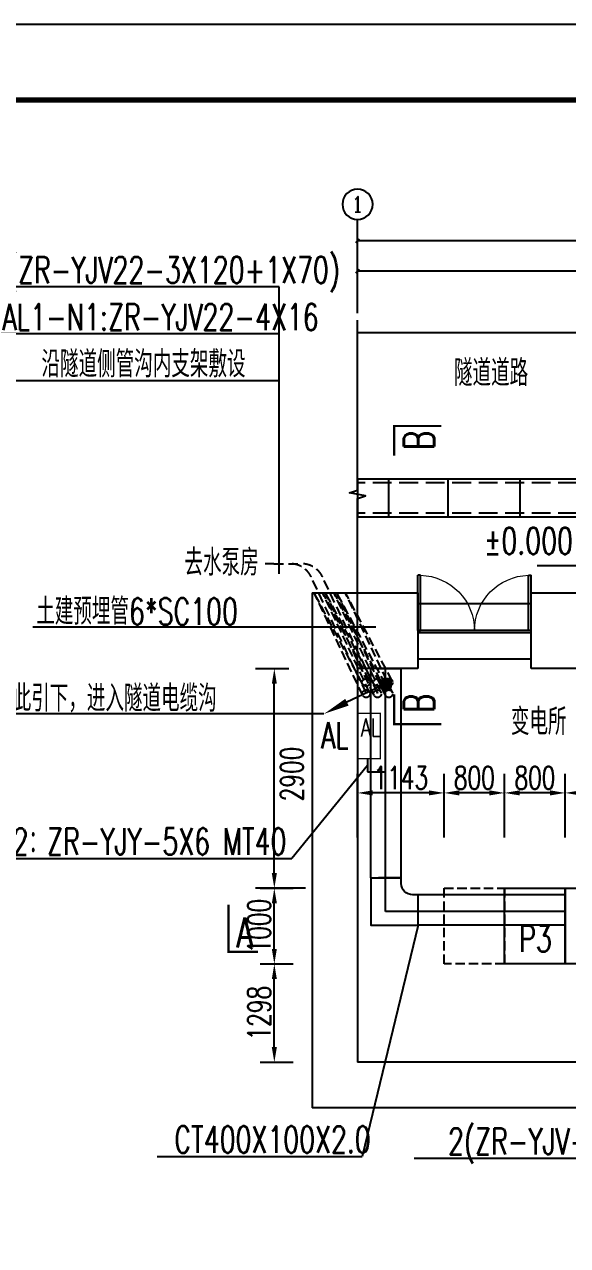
# Model space of a CAD drawing. Header units: millimetres. Extents: x 210068 to 672068, y -299976 to -107099.
# Drawn here: x 344811 to 351984, y -250919 to -234792 of the extents above; entities that cross this region are included whole.
import ezdxf
from ezdxf.enums import TextEntityAlignment as Align

# ---------------------------------------------------------------- set-up
doc = ezdxf.new("R2010")
doc.units = ezdxf.units.MM
doc.header["$LTSCALE"] = 1000
doc.header["$MEASUREMENT"] = 0
doc.linetypes.add('DASH', pattern=[0.35, 0.25, -0.1])
doc.linetypes.add('DASHED', pattern=[19.05, 12.7, -6.35])
for name, color, linetype in [('AXIS', 6, 'Continuous'), ('AXIS_TEXT', 7, 'Continuous'), ('DIM_ELEV', 3, 'Continuous'), ('DIM_LEAD', 3, 'Continuous'), ('E-BUSB', 150, 'Continuous'), ('E-CAPL-1', 7, 'Continuous'), ('E-SYST-DIM', 3, 'Continuous'), ('E-TEXT-PLAN', 7, 'Continuous'), ('E-TEXT-PLAN-DER', 7, 'Continuous'), ('electrical text', 3, 'Continuous'), ('QQ', 8, 'Continuous'), ('WALL', 9, 'Continuous'), ('建筑', 2, 'Continuous'), ('电气设备布置', 4, 'Continuous')]:
    doc.layers.add(name, color=color, linetype=linetype)
doc.styles.add('_TCH_AXIS', font='COMPLEX', dxfattribs={"bigfont": 'GBCBIG'})
doc.styles.add('COMPLEX', font='COMPLEX')
doc.styles.add('DIM_FONT', font='SIMPLEX', dxfattribs={"width": 0.7, "bigfont": 'GBCBIG'})
doc.styles.add('IDQSTYLE', font='simplex1.shx', dxfattribs={"width": 0.7, "bigfont": 'hztxt.shx'})
doc.styles.get("Standard").update_dxf_attribs({"font": 'simplex1.shx', "width": 0.7, "bigfont": 'HZTXT.shx'})
doc.dimstyles.new('DIMN50', dxfattribs={"dimscale": 0.5, "dimtxt": 300, "dimasz": 100, "dimexe": 250, "dimexo": 300, "dimgap": 150, "dimtad": 1, "dimdec": 0, "dimzin": 0, "dimdsep": 46, "dimtxsty": 'DIM_FONT', "dimblk": 'ARCHTICK', "dimcen": 0.09, "dimclrt": 7, "dimazin": 2, "dimtfac": 1, "dimtdec": 0, "dimtix": 1, "dimtmove": 2, "dimatfit": 3, "dimldrblk": 'ARCHTICK', "dimfxl": 0, "dimtolj": 1, "dimtzin": 0, "dimarcsym": 0})
doc.dimstyles.get("Standard").update_dxf_attribs({"dimscale": 100, "dimtxt": 3.5, "dimasz": 1, "dimexe": 2.5, "dimexo": 3, "dimgap": 1.5, "dimtad": 1, "dimdec": 0, "dimzin": 0, "dimdsep": 46, "dimtxsty": 'Standard', "dimcen": 0.09, "dimadec": 0, "dimazin": 0, "dimtfac": 1, "dimtdec": 0, "dimtix": 1, "dimtmove": 2, "dimatfit": 3, "dimfxl": 0, "dimtolj": 1, "dimtzin": 0, "dimarcsym": 0})

# ---------------------------------------------------------------- blocks, each defined once
blk = doc.blocks.new('*D134')
at = {"layer": 'Defpoints', "color": 0}
for p in [(351953, -244941), (351953, -245829), (352753, -245829)]:
    blk.add_point(p, dxfattribs=at)
at = {"layer": 'electrical text', "color": 0, "lineweight": -2}
for p, q in [((351953, -245529), (351953, -244691)), ((352753, -245529), (352753, -244691))]:
    blk.add_line(p, q, dxfattribs=at)
at = {"layer": 'electrical text', "lineweight": -2}
blk.add_line((352553, -244941), (352153, -244941), dxfattribs=at)
at = {"layer": 'electrical text'}
for points in [[(352153, -244907), (352153, -244974), (351953, -244941)], [(352553, -244907), (352553, -244974), (352753, -244941)]]:
    blk.add_solid(points, dxfattribs=at)
at = {"layer": 'electrical text', "color": 0, "insert": (352353, -244741), "char_height": 300, "attachment_point": 5}
blk.add_mtext('\\A1;800', dxfattribs=at)
blk = doc.blocks.new('*D135')
at = {"layer": 'Defpoints', "color": 0}
for p in [(351153, -244941), (351153, -245829), (351953, -245829)]:
    blk.add_point(p, dxfattribs=at)
at = {"layer": 'electrical text', "color": 0, "lineweight": -2}
for p, q in [((351153, -245529), (351153, -244691)), ((351953, -245529), (351953, -244691))]:
    blk.add_line(p, q, dxfattribs=at)
at = {"layer": 'electrical text', "lineweight": -2}
blk.add_line((351753, -244941), (351353, -244941), dxfattribs=at)
at = {"layer": 'electrical text'}
for points in [[(351353, -244907), (351353, -244974), (351153, -244941)], [(351753, -244907), (351753, -244974), (351953, -244941)]]:
    blk.add_solid(points, dxfattribs=at)
at = {"layer": 'electrical text', "color": 0, "insert": (351553, -244741), "char_height": 300, "attachment_point": 5}
blk.add_mtext('\\A1;800', dxfattribs=at)
blk = doc.blocks.new('*D136')
at = {"layer": 'Defpoints', "color": 0}
for p in [(350353, -244941), (350353, -245829), (351153, -245829)]:
    blk.add_point(p, dxfattribs=at)
at = {"layer": 'electrical text', "color": 0, "lineweight": -2}
for p, q in [((350353, -245529), (350353, -244691)), ((351153, -245529), (351153, -244691))]:
    blk.add_line(p, q, dxfattribs=at)
at = {"layer": 'electrical text', "lineweight": -2}
blk.add_line((350953, -244941), (350553, -244941), dxfattribs=at)
at = {"layer": 'electrical text'}
for points in [[(350553, -244907), (350553, -244974), (350353, -244941)], [(350953, -244907), (350953, -244974), (351153, -244941)]]:
    blk.add_solid(points, dxfattribs=at)
at = {"layer": 'electrical text', "color": 0, "insert": (350753, -244741), "char_height": 300, "attachment_point": 5}
blk.add_mtext('\\A1;800', dxfattribs=at)
blk = doc.blocks.new('*D137')
at = {"layer": 'Defpoints', "color": 0}
for p in [(347626, -246200), (348111, -246200), (347626, -247200)]:
    blk.add_point(p, dxfattribs=at)
at = {"layer": 'electrical text', "color": 0, "lineweight": -2}
for p, q in [((347926, -246200), (348361, -246200)), ((347926, -247200), (348361, -247200))]:
    blk.add_line(p, q, dxfattribs=at)
at = {"layer": 'electrical text', "lineweight": -2}
blk.add_line((348111, -247000), (348111, -246400), dxfattribs=at)
at = {"layer": 'electrical text'}
for points in [[(348078, -246400), (348145, -246400), (348111, -246200)], [(348078, -247000), (348145, -247000), (348111, -247200)]]:
    blk.add_solid(points, dxfattribs=at)
at = {"layer": 'electrical text', "color": 0, "insert": (347911, -246700), "char_height": 300, "attachment_point": 5, "rotation": 90}
blk.add_mtext('\\A1;1000', dxfattribs=at)
blk = doc.blocks.new('*D138')
at = {"layer": 'Defpoints', "color": 0}
for p in [(348111, -243300), (348601, -243300), (348822, -246200)]:
    blk.add_point(p, dxfattribs=at)
at = {"layer": 'electrical text', "color": 0, "lineweight": -2}
for p, q in [((348301, -243300), (347861, -243300)), ((348522, -246200), (347861, -246200))]:
    blk.add_line(p, q, dxfattribs=at)
at = {"layer": 'electrical text', "lineweight": -2}
blk.add_line((348111, -246000), (348111, -243500), dxfattribs=at)
at = {"layer": 'electrical text'}
for points in [[(348078, -243500), (348145, -243500), (348111, -243300)], [(348078, -246000), (348145, -246000), (348111, -246200)]]:
    blk.add_solid(points, dxfattribs=at)
at = {"layer": 'electrical text', "color": 0, "insert": (348341, -244691), "char_height": 300, "attachment_point": 5, "rotation": 90}
blk.add_mtext('\\A1;2900', dxfattribs=at)
blk = doc.blocks.new('HC001529')
at = {"color": 0, "linetype": 'Continuous', "const_width": 0.3}
blk.add_lwpolyline([(5, 2.5), (-5, 2.5), (-5, -2.5), (5, -2.5)], close=True, dxfattribs=at)
at = {"color": 0, "style": 'IDQSTYLE', "width": 0.7}
blk.add_attdef('AL', (-1.46, -1.25), '', height=2.5, dxfattribs=at)
at = {"layer": 'E-TEXT-PLAN-DER', "color": 0, "style": 'IDQSTYLE', "width": 0.7}
blk.add_attdef('PSFHATT', (7, -2.5), '', height=2.5, dxfattribs=at)
blk = doc.blocks.new('*D162')
at = {"layer": 'Defpoints', "color": 0}
for p in [(347626, -247200), (348111, -247200), (347626, -248498)]:
    blk.add_point(p, dxfattribs=at)
at = {"layer": 'electrical text', "color": 0, "lineweight": -2}
for p, q in [((347926, -247200), (348361, -247200)), ((347926, -248498), (348361, -248498))]:
    blk.add_line(p, q, dxfattribs=at)
at = {"layer": 'electrical text', "lineweight": -2}
blk.add_line((348111, -248298), (348111, -247400), dxfattribs=at)
at = {"layer": 'electrical text'}
for points in [[(348078, -247400), (348145, -247400), (348111, -247200)], [(348078, -248298), (348145, -248298), (348111, -248498)]]:
    blk.add_solid(points, dxfattribs=at)
at = {"layer": 'electrical text', "color": 0, "insert": (347911, -247849), "char_height": 300, "attachment_point": 5, "rotation": 90}
blk.add_mtext('\\A1;1298', dxfattribs=at)
blk = doc.blocks.new('*D163')
at = {"layer": 'Defpoints', "color": 0}
for p in [(349210, -244941), (349210, -245829), (350353, -245829)]:
    blk.add_point(p, dxfattribs=at)
at = {"layer": 'electrical text', "color": 0, "lineweight": -2}
for p, q in [((349210, -245529), (349210, -244691)), ((350353, -245529), (350353, -244691))]:
    blk.add_line(p, q, dxfattribs=at)
at = {"layer": 'electrical text', "lineweight": -2}
blk.add_line((350153, -244941), (349410, -244941), dxfattribs=at)
at = {"layer": 'electrical text'}
for points in [[(349410, -244907), (349410, -244974), (349210, -244941)], [(350153, -244907), (350153, -244974), (350353, -244941)]]:
    blk.add_solid(points, dxfattribs=at)
at = {"layer": 'electrical text', "color": 0, "insert": (349782, -244741), "char_height": 300, "attachment_point": 5}
blk.add_mtext('\\A1;1143', dxfattribs=at)
blk = doc.blocks.new('_ArchTick')
at = {"color": 0, "linetype": 'ByBlock', "const_width": 0.4}
blk.add_lwpolyline([(-0.5, -0.5), (0.5, 0.5)], dxfattribs=at)
blk = doc.blocks.new('*D98')
at = {"layer": 'AXIS', "color": 0, "lineweight": -2}
for p, q in [((349210, -238457), (349210, -237925)), ((359210, -238457), (359210, -237925)), ((359210, -238050), (349210, -238050))]:
    blk.add_line(p, q, dxfattribs=at)
at = {"layer": 'Defpoints', "color": 0}
for p in [(349210, -238050), (349210, -238607), (359210, -238607)]:
    blk.add_point(p, dxfattribs=at)
at = {"layer": 'AXIS', "color": 0, "lineweight": -2, "xscale": 50, "yscale": 50, "zscale": 50, "rotation": 180}
blk.add_blockref('_ArchTick', (349210, -238050), dxfattribs=at)
at = {"layer": 'AXIS', "color": 0, "lineweight": -2, "xscale": 50, "yscale": 50, "zscale": 50}
blk.add_blockref('_ArchTick', (359210, -238050), dxfattribs=at)
at = {"layer": 'AXIS', "color": 7, "insert": (354210, -237900), "char_height": 150, "attachment_point": 5, "style": 'DIM_FONT'}
blk.add_mtext('\\A1;10000', dxfattribs=at)
blk = doc.blocks.new('*D101')
at = {"layer": 'AXIS', "color": 0, "lineweight": -2}
for p, q in [((349210, -238307), (349210, -237525)), ((371110, -238307), (371110, -237525)), ((371110, -237650), (349210, -237650))]:
    blk.add_line(p, q, dxfattribs=at)
at = {"layer": 'Defpoints', "color": 0}
for p in [(349210, -237650), (349210, -238457), (371110, -238457)]:
    blk.add_point(p, dxfattribs=at)
at = {"layer": 'AXIS', "color": 0, "lineweight": -2, "xscale": 50, "yscale": 50, "zscale": 50, "rotation": 180}
blk.add_blockref('_ArchTick', (349210, -237650), dxfattribs=at)
at = {"layer": 'AXIS', "color": 0, "lineweight": -2, "xscale": 50, "yscale": 50, "zscale": 50}
blk.add_blockref('_ArchTick', (371110, -237650), dxfattribs=at)
at = {"layer": 'AXIS', "color": 7, "insert": (360160, -237500), "char_height": 150, "attachment_point": 5, "style": 'DIM_FONT'}
blk.add_mtext('\\A1;21900', dxfattribs=at)
blk = doc.blocks.new('_AXISO')
blk.add_circle((0, 0), 0.5)
at = {"layer": 'AXIS_TEXT', "style": 'COMPLEX', "width": 1.041667}
blk.add_attdef('A', text='', height=0.56, dxfattribs=at).set_placement((-0.25, -0.28), (0.25, -0.28), align=Align.FIT)
blk = doc.blocks.new('*X18')
at = {"color": 0, "linetype": 'Continuous'}
for p, q in [((192.59, 446.72), (193.87, 448.01)), ((192.65, 446.36), (194.23, 447.94)), ((192.69, 447.24), (193.35, 447.91)), ((192.79, 446.07), (194.52, 447.8)), ((192.98, 445.84), (194.75, 447.61)), ((193.23, 445.66), (194.93, 447.37)), ((193.53, 445.54), (195.05, 447.06)), ((193.92, 445.51), (195.08, 446.67)), ((194.61, 445.77), (194.82, 445.99))]:
    blk.add_line(p, q, dxfattribs=at)
blk = doc.blocks.new('HC000750')
at = {"color": 0, "linetype": 'Continuous'}
blk.add_line((0, -0.06), (-3.11, -3.23), dxfattribs=at)
blk.add_lwpolyline([(-3.11, -3.23, 0.8, 0, 0), (-5.06, -5.12, 0, 0, 0)], format="xyseb", dxfattribs=at)
blk.add_circle((0, 0), 0.625, dxfattribs=at)
at = {"color": 0, "linetype": 'Continuous', "xscale": 0.5, "yscale": 0.5, "zscale": 0.5}
blk.add_blockref('*X18', (-96.92, -223.38), dxfattribs=at)
at = {"layer": 'E-TEXT-PLAN-DER', "color": 0, "style": 'IDQSTYLE', "width": 0.7}
blk.add_attdef('PSFHATT', (2.63, -5.12), '', height=2.5, dxfattribs=at)
blk = doc.blocks.new('A$C4E6C0036')
at = {"layer": 'E-TEXT-PLAN', "color": 4, "xscale": 320, "yscale": 320, "zscale": 320}
blk.add_blockref('HC000750', (1618, 1638), dxfattribs=at)

msp = doc.modelspace()

# ---------------------------------------------------------------- linework, layer by layer
at = {"color": 8, "extrusion": (0, 0, -1)}
for p, q in [((350005.1, -242797.8), (350005.1, -242066.6)), ((350042.6, -242066.6), (350005.1, -242066.6)), ((350042.6, -242797.8), (350042.6, -242066.6)), ((351467.6, -242797.8), (351467.6, -242066.6)), ((351467.6, -242066.6), (351505.1, -242066.6)), ((351505.1, -242797.8), (351505.1, -242066.6)), ((350005.1, -242797.8), (350042.6, -242797.8)), ((351505.1, -242797.8), (351467.6, -242797.8))]:
    msp.add_line(p, q, dxfattribs=at)
for p, q in [((351510.1, -242443), (350010.1, -242443)), ((351505.1, -242797.8), (350005.1, -242797.8)), ((351505.1, -242827.8), (350005.1, -242827.8)), ((351510.1, -243173), (350010.1, -243173))]:
    msp.add_line(p, q)
msp.add_lwpolyline([(378068.5, -264491.9), (378068.5, -234791.9), (336068.5, -234791.9), (336068.5, -264491.9)], close=True)
at = {"const_width": 70}
msp.add_lwpolyline([(377068.5, -235791.9), (339068.5, -235791.9), (339068.5, -263491.9), (377068.5, -263491.9), (377068.5, -235791.9)], dxfattribs=at)
at = {"color": 8, "lineweight": 13, "extrusion": (0, 0, -1)}
for centre, start, end in [((-350023.9, -242797.8), 91.46928, 180), ((-351486.4, -242797.8), 0, 88.53072)]:
    msp.add_arc(centre, 731.2, start, end, dxfattribs=at)
at = {"layer": 'AXIS'}
msp.add_line((349210.1, -238607.2), (349210.1, -237367.6), dxfattribs=at)
at = {"layer": 'DIM_ELEV'}
msp.add_line((352308.2, -241941.3), (351584.7, -241941.3), dxfattribs=at)
at = {"layer": 'E-BUSB'}
for p, q in [((349387.5, -246061.7), (349387.5, -243297.8)), ((349487.5, -243297.8), (349787.5, -243297.8)), ((349787.5, -246061.7), (349787.5, -243297.8)), ((349387.5, -246061.7), (349787.5, -246061.7))]:
    msp.add_line(p, q, dxfattribs=at)
for points in [[(349387.5, -246061.7), (349387.5, -246686.7), (350012.5, -246686.7)], [(349787.5, -246061.7), (349487.5, -246061.7)], [(349787.5, -246136.7), (349787.5, -246061.7)], [(350012.5, -246286.7), (349937.5, -246286.7)], [(351953.1, -246286.7), (350012.5, -246286.7)], [(350012.5, -246686.7), (350012.5, -246286.7)], [(350012.5, -246686.7), (350012.5, -246286.7)], [(351953.1, -246686.7), (351953.1, -246286.7)], [(349487.5, -246686.7), (349487.5, -246686.7)], [(351953.1, -246686.7), (350012.5, -246686.7)]]:
    msp.add_lwpolyline(points, dxfattribs=at)
msp.add_lwpolyline([(349937.5, -246286.7, -0.4142136), (349787.5, -246136.7, -0.4142136)], format="xyb", dxfattribs=at)
at = {"layer": 'E-CAPL-1', "color": 1, "linetype": 'DASHED', "ltscale": 0.01}
for p, q in [((348106.2, -241915.3), (347988.5, -241915.3)), ((348106.2, -241915.3), (348476.4, -241915.3)), ((349328, -243629.8), (348597.6, -242086.9)), ((349478, -243629.8), (348747.6, -242086.9))]:
    msp.add_line(p, q, dxfattribs=at)
at = {"layer": 'E-CAPL-1', "color": 1, "ltscale": 0.01}
for p, q in [((349578.9, -246509), (349578.9, -243297.8)), ((349341, -244490.2), (349341, -244663.2)), ((349341, -244663.2), (349578.9, -244663.2)), ((351953.1, -246509), (349578.9, -246509))]:
    msp.add_line(p, q, dxfattribs=at)
at = {"layer": 'E-CAPL-1', "color": 1, "linetype": 'DASHED', "ltscale": 0.01}
for centre in [(348326.4, -242215.3), (348476.4, -242215.3)]:
    msp.add_arc(centre, 300, 25.33235, 90, dxfattribs=at)
at = {"layer": 'E-SYST-DIM'}
for p, q in [((348176.3, -242047.5), (348176.3, -238256.9)), ((349341, -244576.7), (348342.4, -245804.9)), ((350012.5, -246686.7), (349270, -249740.9))]:
    msp.add_line(p, q, dxfattribs=at)
at = {"layer": 'electrical text'}
for p, q in [((348176.3, -238256.9), (343335.8, -238256.9)), ((348176.3, -238878.9), (343335.8, -238878.9)), ((348176.3, -239500.9), (343335.8, -239500.9)), ((349450.1, -242751.8), (344920, -242751.8)), ((347769.4, -242751.8), (344987.6, -242751.8)), ((348767.1, -243897), (343830.7, -243897)), ((343828.7, -245804.9), (348342.4, -245804.9)), ((346564.6, -249740.9), (349270, -249740.9)), ((349959.3, -249764), (356031.1, -249764))]:
    msp.add_line(p, q, dxfattribs=at)
at = {"layer": 'QQ'}
for p, q in [((368210.1, -238865.5), (349210.1, -238865.5)), ((368210.1, -240797.8), (349210.1, -240797.8)), ((349210.1, -240797.8), (349210.1, -241297.8)), ((349620.1, -240797.8), (349620.1, -241297.8)), ((350402.1, -240797.8), (350402.1, -241297.8)), ((351352.1, -240797.8), (351352.1, -241297.8)), ((368210.1, -241297.8), (349210.1, -241297.8))]:
    msp.add_line(p, q, dxfattribs=at)
at = {"layer": 'QQ', "linetype": 'DASH'}
for p, q in [((368210.1, -240847.8), (349210.1, -240847.8)), ((368210.1, -241247.8), (349210.1, -241247.8))]:
    msp.add_line(p, q, dxfattribs=at)
at = {"layer": 'WALL'}
for p, q in [((348610.1, -242297.8), (348610.1, -249097.8)), ((348610.1, -242297.8), (350005.1, -242297.8)), ((350005.1, -242297.8), (350005.1, -243297.8)), ((351505.1, -243297.8), (351505.1, -242297.8)), ((351505.1, -242297.8), (353610.5, -242297.8)), ((349210.1, -243297.8), (349210.1, -248497.8)), ((350005.1, -243297.8), (349210.1, -243297.8)), ((353610.5, -243297.8), (351505.1, -243297.8)), ((359210.1, -248497.9), (349210.1, -248497.8)), ((359210.1, -249097.9), (348610.1, -249097.8))]:
    msp.add_line(p, q, dxfattribs=at)
msp.add_lwpolyline([(349210.1, -243297.8), (349210.1, -241053.6), (349315.1, -241015.4), (349105.1, -240978.4), (349210.1, -240941.1), (349210.1, -238696.9)], dxfattribs=at)
at = {"layer": '建筑', "linetype": 'DASH', "ltscale": 0.5}
for p, q in [((349281.8, -243508.4), (348637.4, -242297.8)), ((349280.3, -243656), (348637.4, -242297.8)), ((349370.4, -243612.6), (348748.4, -242297.8)), ((349369.6, -243460.5), (348751.3, -242297.8)), ((349431.8, -243508.4), (348787.4, -242297.8)), ((349430.3, -243656), (348787.4, -242297.8)), ((349520.4, -243612.6), (348898.4, -242297.8)), ((349519.6, -243460.5), (348901.3, -242297.8)), ((349581.8, -243508.4), (348937.4, -242297.8)), ((349580.3, -243656), (348937.4, -242297.8)), ((349670.4, -243612.6), (349048.4, -242297.8)), ((349669.6, -243460.5), (349051.3, -242297.8))]:
    msp.add_line(p, q, dxfattribs=at)
at = {"layer": '建筑', "color": 4, "const_width": 30}
for points in [[(350319, -240095.2), (349695.1, -240095.2), (349695.1, -240487)], [(350319, -244032.2), (349695.1, -244032.2), (349695.1, -243640.4)], [(347505.3, -246416.1), (347505.3, -247040), (347897.1, -247040)]]:
    msp.add_lwpolyline(points, dxfattribs=at)
at = {"layer": '建筑', "linetype": 'DASH', "ltscale": 0.5}
for centre in [(349323.8, -243481.3), (349473.8, -243481.3), (349623.8, -243481.3), (349323.8, -243631.3), (349473.8, -243631.3), (349623.8, -243631.3)]:
    msp.add_circle(centre, 50, dxfattribs=at)
at = {"layer": '电气设备布置', "color": 30, "linetype": 'DASH', "ltscale": 0.5}
msp.add_lwpolyline([(351153.1, -247197.8), (350353.1, -247197.8), (350353.1, -246197.8), (351153.1, -246197.8)], close=True, dxfattribs=at)
at = {"layer": '电气设备布置', "color": 30}
for points in [[(351953.1, -247197.8), (351153.1, -247197.8), (351153.1, -246197.8), (351953.1, -246197.8)], [(352753.1, -247197.8), (351953.1, -247197.8), (351953.1, -246197.8), (352753.1, -246197.8)]]:
    msp.add_lwpolyline(points, close=True, dxfattribs=at)

# ---------------------------------------------------------------- block references
at = {"layer": 'AXIS'}
ref = msp.add_blockref('_AXISO', (349210.1, -237167.6), dxfattribs=dict(at, xscale=-400, yscale=400, zscale=400))
ref.add_attrib('A', '1', dxfattribs={"layer": 'AXIS_TEXT', "height": 208.3, "style": '_TCH_AXIS', "width": 1.777778}).set_placement((349130.7, -237271.8), (349289.4, -237271.8), align=Align.FIT)
at = {"layer": 'E-TEXT-PLAN', "color": 5, "xscale": -0.3919999999003304, "yscale": 0.3920000000071013, "zscale": 0.392, "rotation": 251.0021497252216}
msp.add_blockref('A$C4E6C0036', (348767.1, -243897), dxfattribs=at)
at = {"layer": 'E-TEXT-PLAN', "color": 4}
ref = msp.add_blockref('HC001529', (349360.1, -244190.2), dxfattribs=dict(at, xscale=60, yscale=60, zscale=60, rotation=90))
ref.add_attrib('AL', 'AL', dxfattribs={"color": 0, "height": 240, "width": 0.7}).set_placement((349256.9, -244267.9), align=Align.BOTTOM_LEFT)

# ---------------------------------------------------------------- texts
at = {"layer": 'DIM_LEAD', "width": 0.7}
msp.add_text('隧道道路', height=350, dxfattribs=at).set_placement((350484, -239569.1))
at = {"layer": 'E-SYST-DIM', "style": 'IDQSTYLE', "width": 0.7}
msp.add_text('%%P0.000（相对绝对设计标高-1.511)', height=350, dxfattribs=at).set_placement((350879.5, -241788.8))
msp.add_text('AL', height=350, dxfattribs=at).set_placement((348910, -244180.1), align=Align.MIDDLE_CENTER)
at = {"layer": 'electrical text', "width": 0.7}
for s, p in [('P3-1:2(ZR-YJV22-3X120+1X70)', (343349.8, -238209.2)), ('AL1-N1:ZR-YJV22-4X16', (344517.6, -238831.2)), ('沿隧道侧管沟内支架敷设', (345036, -239453.2)), ('去水泵房', (346924.9, -242072.2)), ('土建预埋管6*SC100', (344966.9, -242719.2)), ('电缆由此引下，进入隧道电缆沟', (343920.1, -243867.2)), ('变电所', (351235.7, -244175.3)), ('P3-2：ZR-YJY-5X6 MT40', (343951.9, -245757.3)), ('P3', (351344.5, -247039.8)), ('2(ZR-YJV-3X150+1X95)+ZR-kVV-4X1.5', (350405.8, -249716.4)), ('CT400X100X2.0', (346790.8, -249693.3))]:
    msp.add_text(s, height=350, dxfattribs=at).set_placement(p)
at = {"layer": '建筑', "color": 4, "width": 0.7}
for p in [(350222.5, -240412.3), (350222.5, -243883.1)]:
    msp.add_text('B', height=400, rotation=90, dxfattribs=at).set_placement(p)
msp.add_text('A', height=400, dxfattribs=at).set_placement((347614.9, -246984.1))

# ---------------------------------------------------------------- dimensions: what is measured, and where the dimension line sits
at = {"layer": 'AXIS'}
for p1, p2, distance, picture, middle in [((371110.1, -238457.2), (349210.1, -238457.2), -806.7, '*D101', (360160.1, -237500.5)), ((359210.1, -238607.2), (349210.1, -238607.2), -556.7, '*D98', (354210.1, -237900.5))]:
    dim = msp.add_aligned_dim(p1=p1, p2=p2, distance=distance, dimstyle='DIMN50', dxfattribs=at)
    dim.commit()
    dim.dimension.update_dxf_attribs({"geometry": picture, "text_midpoint": middle})
at = {"layer": 'electrical text'}
dim = msp.add_linear_dim(base=(348111.2, -243299.7), p1=(348821.8, -246199.7), p2=(348600.9, -243299.7), angle=90, dimstyle='Standard', override={"dimtxt": 3, "dimasz": 2, "dimgap": 0.5, "dimclrd": 256}, dxfattribs=at)
dim.commit()
dim.dimension.update_dxf_attribs({"geometry": '*D138', "text_midpoint": (348340.9, -244691.3), "dimtype": 160})
for base, p1, p2, angle, picture, middle in [((349210.1, -244940.5), (350353.1, -245829.1), (349210.1, -245829.1), 180, '*D163', (349781.6, -244740.5)), ((350353.1, -244940.5), (351153.1, -245829.1), (350353.1, -245829.1), 180, '*D136', (350753.1, -244740.5)), ((351153.1, -244940.5), (351953.1, -245829.1), (351153.1, -245829.1), 180, '*D135', (351553.1, -244740.5)), ((351953.1, -244940.5), (352753.1, -245829.1), (351953.1, -245829.1), 180, '*D134', (352353.1, -244740.5)), ((348111.2, -246199.7), (347626.4, -247199.7), (347626.4, -246199.7), 90, '*D137', (347911.2, -246699.7)), ((348111.2, -247199.7), (347626.4, -248497.8), (347626.4, -247199.7), 90, '*D162', (347911.2, -247848.8))]:
    dim = msp.add_linear_dim(base=base, p1=p1, p2=p2, angle=angle, dimstyle='Standard', override={"dimtxt": 3, "dimasz": 2, "dimgap": 0.5, "dimclrd": 256}, dxfattribs=at)
    dim.commit()
    dim.dimension.update_dxf_attribs({"geometry": picture, "text_midpoint": middle})

doc.saveas('drawing.dxf')
